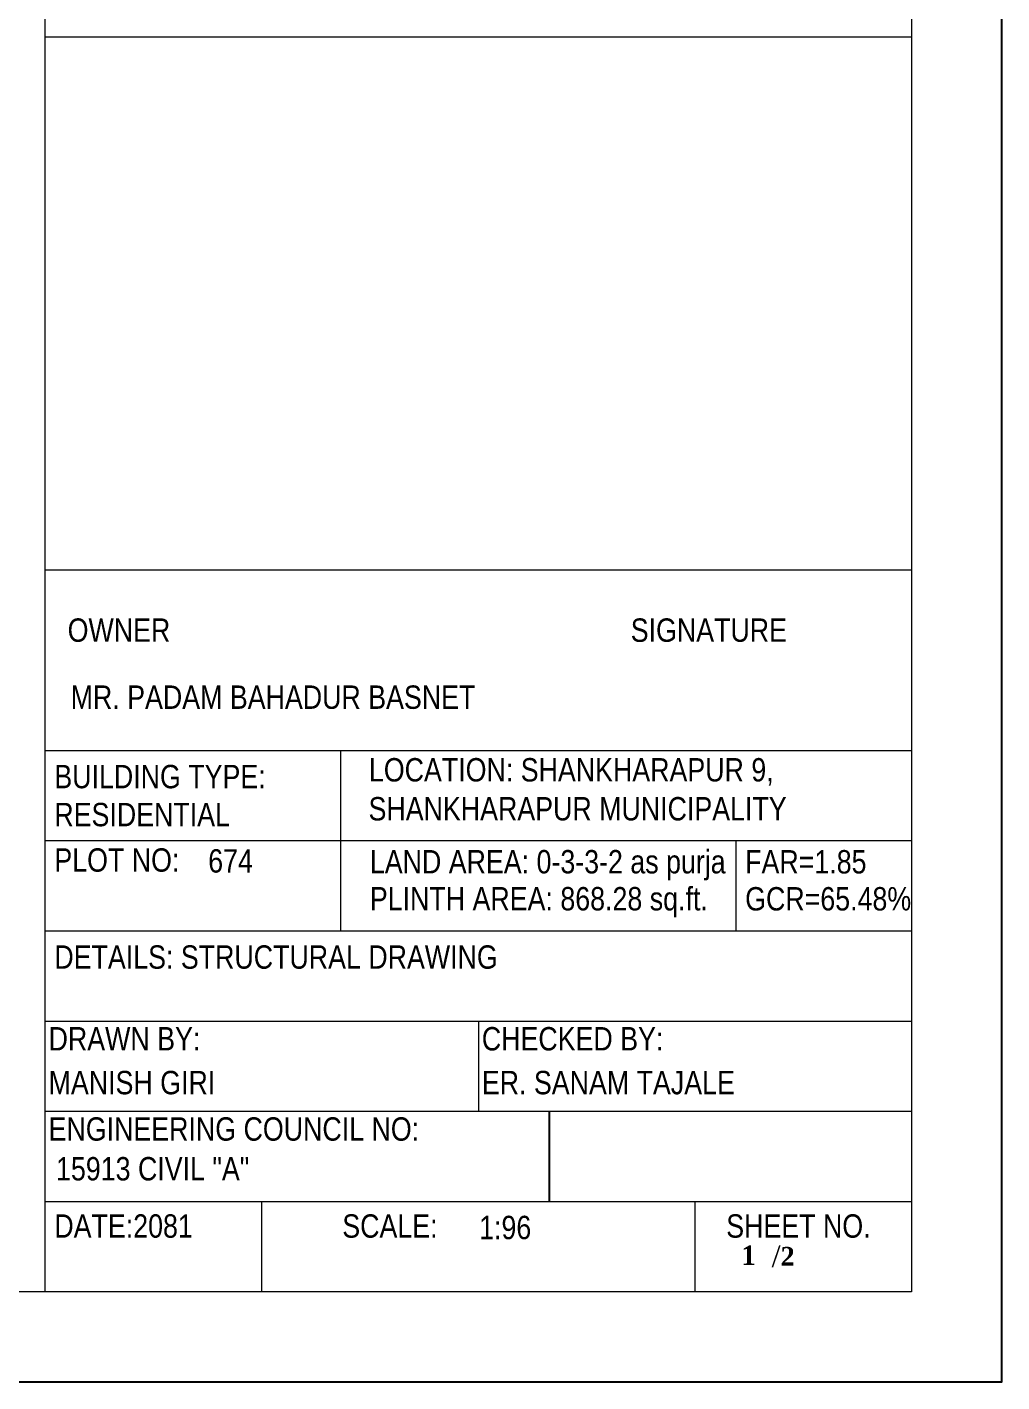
# Model space of a CAD drawing. Header units: inches. Extents: x -412 to 2766, y -9590 to -2111.
# Drawn here: x 2266 to 2766, y -6958 to -6262 of the extents above; entities that cross this region are included whole.
import ezdxf

# ---------------------------------------------------------------- set-up
doc = ezdxf.new("R2010")
doc.units = ezdxf.units.IN
doc.header["$LTSCALE"] = 0.5
doc.header["$MEASUREMENT"] = 0
doc.layers.add('A-Wall', color=7, linetype='Continuous')
for name, color, linetype, lineweight in [('ELE1', 3, 'Continuous', 9), ('TEXT', 220, 'Continuous', 9), ('Text 0.200', 122, 'Continuous', 20)]:
    doc.layers.add(name, color=color, linetype=linetype, lineweight=lineweight)
doc.styles.add('ordinary', font='ARIALN.TTF')
doc.styles.get("Standard").update_dxf_attribs({"font": 'arial.ttf'})

msp = doc.modelspace()

# ---------------------------------------------------------------- linework, layer by layer
at = {"layer": 'A-Wall', "ltscale": 50}
msp.add_line((2533.73, -6818.65), (2533.73, -6864.97), dxfattribs=at)
at = {"layer": 'Defpoints'}
msp.add_lwpolyline([(2766.09, -4709.64), (-411.51, -4709.64), (-411.51, -6957.6), (2766.09, -6957.6)], close=True, dxfattribs=at)
at = {"layer": 'ELE1'}
for p, q in [((2275.12, -6911.29), (2275.12, -4755.95)), ((2719.77, -6267.3), (2275.12, -6267.3))]:
    msp.add_line(p, q, dxfattribs=at)
msp.add_lwpolyline([(-365.19, -4755.95), (2719.77, -4755.95), (2719.77, -6911.29), (-365.19, -6911.29)], close=True, dxfattribs=at)
at = {"layer": 'TEXT'}
for p, q in [((2275.12, -6540.74), (2719.77, -6540.74)), ((2275.12, -6633.38), (2719.77, -6633.38)), ((2426.71, -6633.38), (2426.71, -6726.02)), ((2275.12, -6679.7), (2719.77, -6679.7)), ((2629.63, -6679.7), (2629.63, -6726.06)), ((2275.12, -6726.02), (2719.77, -6726.02)), ((2275.12, -6772.33), (2719.77, -6772.33)), ((2497.45, -6772.33), (2497.45, -6818.7)), ((2275.12, -6818.65), (2719.77, -6818.65)), ((2275.12, -6864.97), (2719.77, -6864.97)), ((2386.28, -6911.29), (2386.28, -6864.97)), ((2608.61, -6911.29), (2608.61, -6864.97))]:
    msp.add_line(p, q, dxfattribs=at)

# ---------------------------------------------------------------- texts
at = {"insert": (2608.61, -6874.07), "char_height": 6.54232, "width": 86.8429, "attachment_point": 1}
msp.add_mtext('\\A1;{\\fTimes New Roman|b1|i0|c0|p18;\\H1.2367x;\\P\\pi29.41602;\\H0.80859x;    \\fBookman Old Style|b0|i0|c0|p18;\\H1.6907x;/\\fBookman Old Style|b1|i0|c0|p18;\\H0.86414x;2\\fArial|b1|i0|c0|p34;\\H1.2047x; \\H0.8998x;   }', dxfattribs=at)
at = {"layer": 'TEXT', "style": 'ordinary'}
for s, p in [('OWNER', (2286.68, -6577.67)), ('SIGNATURE', (2575.63, -6577.67)), ('MR. PADAM BAHADUR BASNET ', (2288.21, -6612.08)), ('BUILDING TYPE:  ', (2279.85, -6652.85)), ('LOCATION: SHANKHARAPUR 9,', (2441.27, -6649.37)), ('RESIDENTIAL', (2279.85, -6672.35)), ('SHANKHARAPUR MUNICIPALITY', (2441.09, -6669.37)), ('PLOT NO: ', (2279.85, -6695.68)), ('674', (2358.81, -6696.14)), ('LAND AREA: 0-3-3-2 as purja', (2441.76, -6696.56)), ('FAR=1.85', (2634.35, -6696.6)), ('PLINTH AREA: 868.28 sq.ft.', (2441.76, -6715.56)), ('GCR=65.48%%%', (2634.35, -6715.6)), ('DETAILS: STRUCTURAL DRAWING ', (2279.85, -6745.49)), ('DRAWN BY:', (2276.9, -6787.45)), ('CHECKED BY: ', (2499.22, -6787.45)), ('MANISH GIRI', (2276.9, -6809.95)), ('ER. SANAM TAJALE ', (2499.22, -6809.95)), ('ENGINEERING COUNCIL NO:', (2276.9, -6833.77)), (' 15913 CIVIL "A"', (2276.9, -6854.17)), ('DATE:2081', (2279.85, -6883.57)), ('SCALE:', (2427.62, -6883.57)), ('SHEET NO.', (2624.65, -6883.57))]:
    msp.add_text(s, height=12, dxfattribs=at).set_placement(p)
msp.add_attdef('1:96', (2497.83, -6884.33), 'SCALE', height=12, dxfattribs=at)
at = {"layer": 'Text 0.200', "ltscale": 10, "insert": (2636.09, -6887.65), "char_height": 9.9298, "width": 19.4821, "attachment_point": 2}
msp.add_mtext('{\\fBookman Old Style|b1|i0|c0|p18;1}', dxfattribs=at)

doc.saveas('drawing.dxf')
